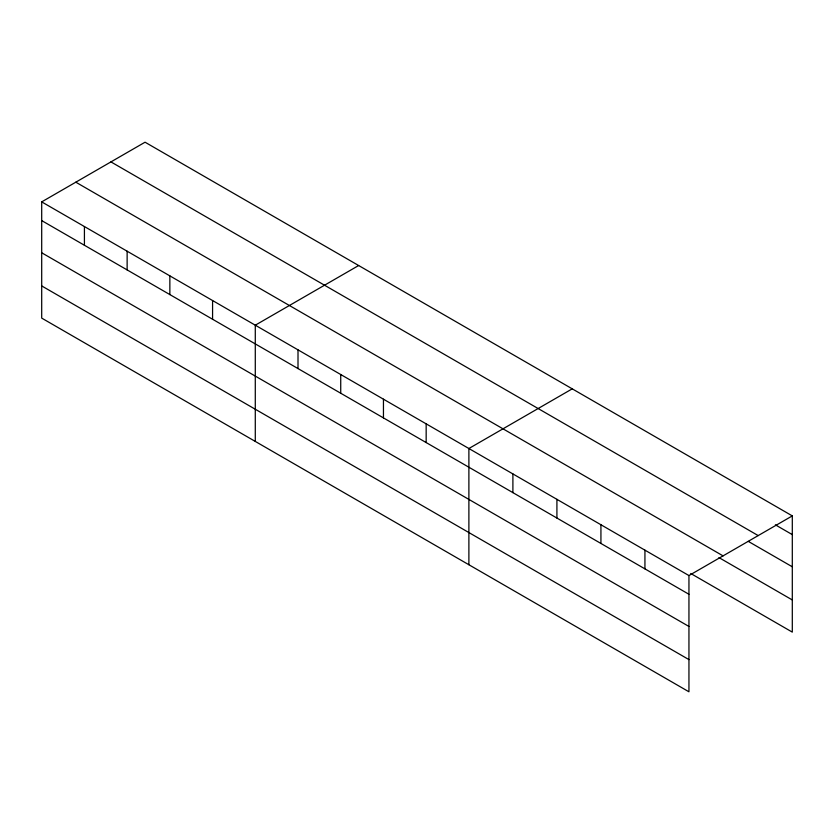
<?xml version="1.0" encoding="UTF-8"?>
<svg xmlns="http://www.w3.org/2000/svg" width="834" height="834" viewBox="0 0 834 834"><rect width="100%" height="100%" fill="white"/><g stroke="black" fill="none" stroke-linecap="round" stroke-linejoin="round"><path stroke-width="1.25" d="M688.947 626.459L688.947 575.564L41.7 201.88L41.7 318.108L688.947 691.793L688.947 626.459L41.7 252.775M690.729 573.479L792.3 632.12L792.3 515.892L145.053 142.207L41.7 201.88M358.641 265.525L255.287 325.197L255.287 441.426M572.239 388.842L468.885 448.515L468.885 564.733M688.947 575.564L792.3 515.892M775.37 524.836L792.3 534.615M110.943 161.9L758.189 535.584M748.286 541.381L792.3 566.786M75.811 182.187L723.057 555.871M718.95 557.592L792.3 599.948M41.7 220.593L688.947 594.277M41.7 285.926L688.947 659.611M644.932 550.159L644.932 568.871M600.928 524.742L600.928 543.455M556.914 499.337L556.914 518.05M512.9 473.921L512.9 492.644M426.164 423.849L426.164 442.562M383.452 399.184L383.452 417.897M340.731 374.518L340.731 393.241M298.009 349.863L298.009 368.576M212.576 300.532L212.576 319.245M169.855 275.866L169.855 294.59M127.133 251.201L127.133 269.924M84.422 226.546L84.422 245.259"/></g></svg>
